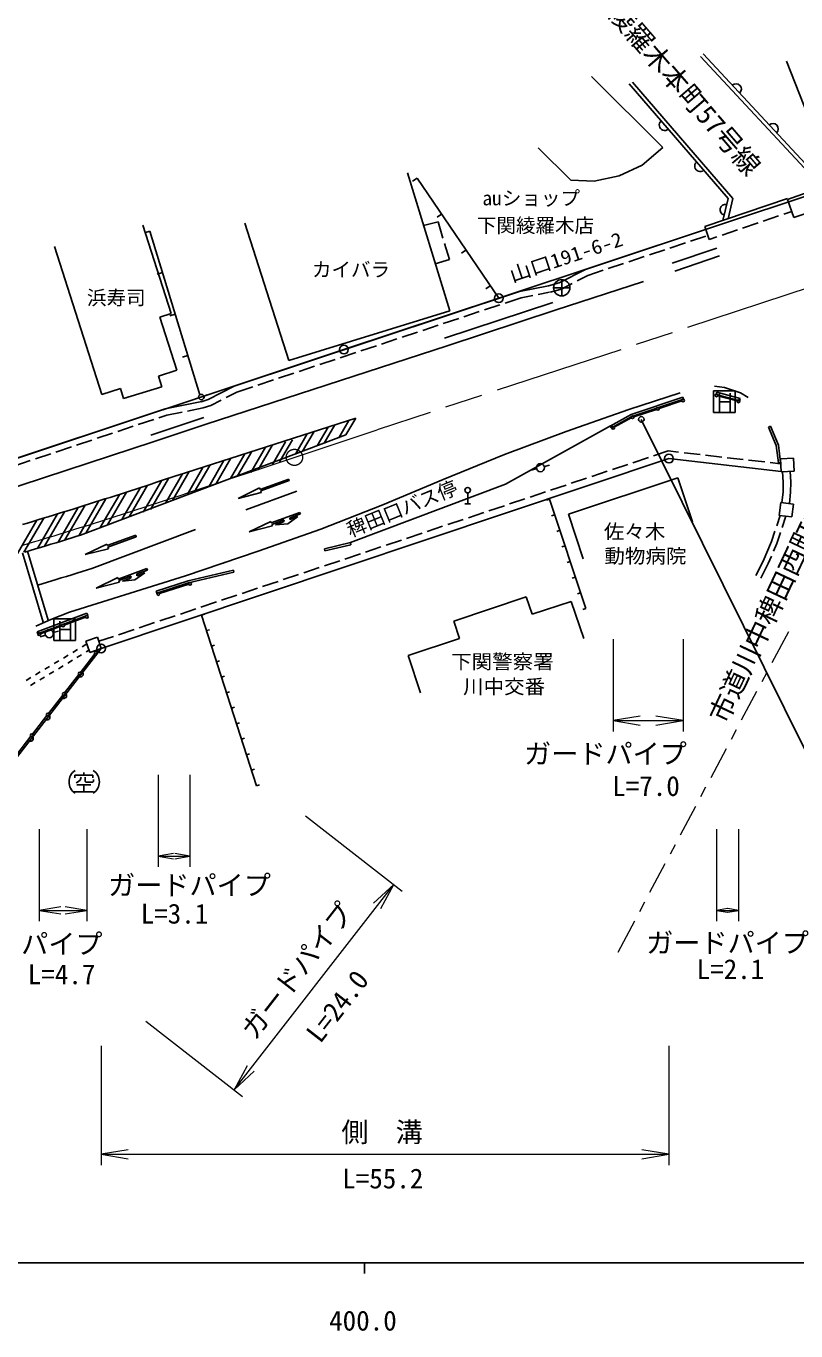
# Model space of a CAD drawing. Units: millimetres, scale not verified. Extents: x 40000 to 680000, y 20000 to 380000.
# Drawn here: x 436792 to 507760, y 198715 to 319050 of the extents above; entities that cross this region are included whole.
import ezdxf
from ezdxf.enums import TextEntityAlignment as Align

# ---------------------------------------------------------------- set-up
doc = ezdxf.new("R2010")
doc.units = ezdxf.units.MM
doc.header["$LTSCALE"] = 1000
doc.linetypes.add('CHAIN', pattern=[18.5, 12, -1.5, 3.5, -1.5])
for name, color, linetype, lineweight in [('M-BGD', 7, 'Continuous', 25), ('M-BMK', 2, 'CHAIN', 13), ('M-BMK-HTXT', 7, 'Continuous', 13), ('M-BMK-ROW', 30, 'Continuous', 25), ('M-BMK-SRVR', 3, 'Continuous', 25), ('M-STR-HTXT', 7, 'Continuous', 13), ('M-STR-STRC', 7, 'Continuous', 25), ('M-TTL-BAND', 7, 'Continuous', 25)]:
    doc.layers.add(name, color=color, linetype=linetype, lineweight=lineweight)
doc.styles.add('ＭＳ ゴシック', font='')
doc.styles.get('ＭＳ ゴシック').set_extended_font_data('MS Gothic')

# ---------------------------------------------------------------- blocks, each defined once
blk = doc.blocks.new('open_arrow')
at = {"color": 0, "linetype": 'Continuous', "lineweight": -2}
blk.add_lwpolyline([(7.5, 1.25), (0, 0), (7.5, -1.25)], dxfattribs=at)

msp = doc.modelspace()

# ---------------------------------------------------------------- linework, layer by layer
at = {"layer": 'M-BGD'}
for p, q in [((509042, 305915), (499217, 316485)), ((509370, 305071), (498973, 316257)), ((506895, 315814), (510653, 306243)), ((495498, 307847), (488911, 314388)), ((501942, 303155), (492707, 313877)), ((487017, 304843), (484008, 307831)), ((495498, 307847), (493584, 306233)), ((493584, 306233), (491473, 305245)), ((475841, 292796), (471960, 305514)), ((472842, 305015), (472428, 304734)), ((472842, 305015), (480363, 293949)), ((489170, 304758), (487017, 304843)), ((491473, 305245), (489170, 304758)), ((506989, 303071), (508793, 303694)), ((499351, 300555), (506971, 303141)), ((501504, 301286), (501942, 303155)), ((507568, 301393), (506989, 303071)), ((456961, 300875), (461001, 288202)), ((473443, 300655), (474774, 300987)), ((475090, 301707), (474677, 301426)), ((474774, 300987), (475221, 299492)), ((502852, 300424), (504273, 300906)), ((504746, 301066), (506167, 301548)), ((506640, 301709), (507372, 301958)), ((509372, 302016), (507568, 301393)), ((447540, 300697), (450154, 292546)), ((448185, 300135), (447707, 299988)), ((448185, 300135), (452809, 285049)), ((499254, 300241), (488350, 296617)), ((499443, 299672), (498047, 299207)), ((499753, 299372), (499351, 300555)), ((500959, 299781), (502379, 300263)), ((439406, 298712), (443778, 285076)), ((475365, 299013), (475813, 297518)), ((497572, 299050), (496149, 298577)), ((496367, 297173), (500471, 298568)), ((499753, 299372), (500485, 299620)), ((475813, 297518), (474518, 297134)), ((477339, 298399), (476925, 298118)), ((493776, 297788), (492353, 297315)), ((495674, 298419), (494251, 297946)), ((449357, 296311), (448879, 296164)), ((488350, 296617), (485923, 295358)), ((488584, 296063), (487584, 295544)), ((489980, 296527), (488584, 296063)), ((491878, 297158), (490455, 296684)), ((479587, 295090), (479174, 294809)), ((484942, 295097), (482280, 294585)), ((485923, 295358), (484942, 295097)), ((487141, 295314), (486141, 294795)), ((482280, 294585), (455971, 285854)), ((482431, 294004), (480945, 293510)), ((483498, 294208), (482431, 294004)), ((485055, 294507), (483989, 294303)), ((486141, 294795), (485097, 294517)), ((449134, 292205), (450154, 292546)), ((450529, 292486), (450051, 292340)), ((461001, 288202), (475841, 292796)), ((475366, 290265), (485340, 293571)), ((478572, 292723), (477148, 292250)), ((480470, 293353), (479047, 292880)), ((450701, 287303), (449134, 292205)), ((474776, 291463), (473352, 290990)), ((476674, 292093), (475250, 291620)), ((470979, 290203), (469556, 289730)), ((472877, 290833), (471454, 290360)), ((467183, 288943), (465759, 288470)), ((469081, 289573), (467657, 289100)), ((451701, 288662), (451223, 288515)), ((463386, 287683), (461963, 287210)), ((465285, 288313), (463861, 287840)), ((448982, 286753), (450701, 287303)), ((449293, 285782), (448982, 286753)), ((459590, 286423), (458166, 285950)), ((461488, 287053), (460065, 286580)), ((443778, 285076), (445503, 285616)), ((445503, 285616), (445784, 284703)), ((445784, 284703), (449293, 285782)), ((455971, 285854), (453580, 284615)), ((456205, 285299), (455230, 284794)), ((457692, 285793), (456205, 285299)), ((500461, 285274), (500409, 285081)), ((500461, 285274), (502621, 284691)), ((452990, 284422), (449611, 283757)), ((452717, 284767), (452420, 284660)), ((453580, 284615), (452923, 284404)), ((453811, 284059), (453106, 283833)), ((453184, 284922), (453475, 285040)), ((454786, 284564), (453811, 284059)), ((492568, 283238), (497329, 284819)), ((492649, 283054), (497392, 284630)), ((495142, 283782), (497234, 284475)), ((497392, 284630), (497329, 284819)), ((500409, 285081), (502568, 284498)), ((500568, 284964), (502346, 284478)), ((502568, 284498), (502621, 284691)), ((449611, 283757), (432469, 278037)), ((448294, 281329), (453182, 282959)), ((449764, 283175), (449032, 282931)), ((451190, 283456), (449764, 283175)), ((453106, 283833), (451680, 283552)), ((490651, 282167), (492568, 283238)), ((490749, 281992), (492649, 283054)), ((491012, 282049), (492585, 282912)), ((492813, 283011), (494905, 283704)), ((446661, 282140), (445238, 281665)), ((448558, 282773), (447135, 282298)), ((483492, 278187), (490653, 282170)), ((490749, 281992), (490651, 282167)), ((505245, 282064), (505430, 282140)), ((505245, 282064), (505955, 280358)), ((505430, 282140), (506150, 280409)), ((442866, 280874), (441443, 280399)), ((444763, 281507), (443341, 281032)), ((506150, 280409), (506343, 278797)), ((439072, 279608), (437649, 279133)), ((440969, 280241), (439546, 279766)), ((494160, 279262), (492737, 278786)), ((495986, 279872), (494634, 279420)), ((496948, 279762), (495986, 279872)), ((498935, 279534), (497445, 279705)), ((500922, 279305), (499431, 279477)), ((502909, 279077), (501418, 279248)), ((505955, 280358), (506145, 278773)), ((507533, 279205), (506333, 279144)), ((507594, 278016), (507533, 279205)), ((437175, 278975), (435752, 278500)), ((496060, 279159), (443716, 261649)), ((480996, 276807), (483492, 278187)), ((483847, 278230), (483366, 278096)), ((484572, 278424), (485056, 278548)), ((490366, 277993), (488944, 277517)), ((492263, 278627), (490841, 278151)), ((506393, 277972), (496060, 279159)), ((504896, 278849), (503405, 279020)), ((506355, 278681), (505392, 278792)), ((506145, 278773), (506343, 278797)), ((506333, 279144), (506394, 277955)), ((506394, 277955), (507594, 278016)), ((507294, 276989), (507230, 277997)), ((466690, 271415), (480996, 276807)), ((496890, 277393), (486789, 274035)), ((488470, 277358), (487047, 276882)), ((496890, 277393), (498236, 273342)), ((506593, 276976), (506532, 277953)), ((506573, 276097), (506593, 276976)), ((507272, 276052), (507294, 276989)), ((477500, 275000), (477500, 276000)), ((484676, 276089), (483254, 275613)), ((486573, 276724), (485150, 276248)), ((506467, 275098), (506573, 276097)), ((507164, 275025), (507272, 276052)), ((477250, 275000), (477750, 275000)), ((480883, 274820), (479460, 274344)), ((482780, 275455), (481357, 274979)), ((485038, 275432), (484753, 275337)), ((485038, 275432), (488391, 265337)), ((506366, 275113), (506218, 273923)), ((507535, 274968), (506366, 275113)), ((507386, 273777), (507535, 274968)), ((477090, 273551), (475667, 273076)), ((478986, 274186), (477564, 273710)), ((485517, 273990), (485232, 273895)), ((486789, 274035), (488161, 269911)), ((505988, 272947), (506303, 273912)), ((506218, 273923), (507386, 273777)), ((506494, 272823), (506829, 273847)), ((473296, 272282), (471874, 271807)), ((475193, 272917), (473770, 272441)), ((485996, 272548), (485711, 272453)), ((505518, 271506), (505833, 272472)), ((506005, 271324), (506339, 272347)), ((464288, 270838), (466690, 271415)), ((464288, 270838), (464334, 270643)), ((464334, 270643), (464288, 270838)), ((464334, 270643), (466737, 271221)), ((466690, 271415), (466737, 271221)), ((469503, 271013), (468080, 270538)), ((471399, 271648), (469977, 271172)), ((486475, 271106), (486190, 271011)), ((504747, 269698), (505518, 271506)), ((505710, 270630), (506005, 271324)), ((454951, 269525), (455081, 269568)), ((465709, 269745), (464287, 269269)), ((467606, 270379), (466184, 269903)), ((486954, 269664), (486669, 269569)), ((504072, 268386), (504747, 269698)), ((505218, 269476), (505514, 270170)), ((451717, 267892), (455906, 268869)), ((451771, 267699), (455951, 268675)), ((455951, 268675), (455906, 268869)), ((461916, 268476), (460493, 268000)), ((463813, 269110), (462390, 268634)), ((504534, 268148), (505218, 269476)), ((448787, 266946), (451717, 267892)), ((448849, 266755), (451771, 267699)), ((449097, 266712), (451782, 267577)), ((458123, 267207), (456700, 266731)), ((460019, 267841), (458597, 267365)), ((487433, 268222), (487148, 268127)), ((448849, 266755), (448787, 266946)), ((456226, 266572), (454803, 266096)), ((482908, 266417), (476210, 264181)), ((483444, 264815), (482908, 266417)), ((487047, 265999), (483444, 264815)), ((488204, 262569), (487047, 265999)), ((487912, 266779), (487627, 266685)), ((437799, 263176), (442404, 264907)), ((441464, 265193), (441470, 265195)), ((442474, 264719), (442404, 264907)), ((452433, 265303), (451010, 264827)), ((454329, 265938), (452907, 265462)), ((452957, 264725), (453243, 264817)), ((488391, 265337), (488106, 265243)), ((437870, 262989), (442474, 264719)), ((438105, 263017), (440075, 263728)), ((440310, 263813), (442280, 264524)), ((448639, 264034), (447217, 263558)), ((450536, 264669), (449113, 264193)), ((458034, 248986), (452957, 264725)), ((476751, 262567), (476210, 264181)), ((437870, 262989), (437799, 263176)), ((438570, 262893), (438096, 262735)), ((439286, 263117), (439766, 263257)), ((442313, 262327), (443365, 262684)), ((443365, 262684), (443716, 261649)), ((444846, 262765), (443494, 262313)), ((446742, 263400), (445320, 262924)), ((453419, 263294), (453704, 263386)), ((476751, 262567), (472028, 261006)), ((443716, 261649), (428129, 241573)), ((441096, 261288), (441524, 261546)), ((443132, 261145), (441813, 259448)), ((441953, 261804), (442394, 262070)), ((442665, 261292), (442313, 262327)), ((442339, 261336), (442595, 261490)), ((443716, 261649), (442665, 261292)), ((453880, 261863), (454166, 261955)), ((438526, 259741), (438954, 259999)), ((439382, 260256), (439811, 260514)), ((439769, 259789), (440198, 260047)), ((440239, 260772), (440668, 261030)), ((440626, 260305), (441054, 260563)), ((441483, 260820), (441911, 261078)), ((454342, 260432), (454628, 260524)), ((472028, 261006), (473164, 257569)), ((436812, 258709), (437241, 258967)), ((437669, 259225), (438097, 259483)), ((438056, 258757), (438484, 259015)), ((438913, 259273), (439341, 259531)), ((441659, 259251), (440340, 257553)), ((454804, 259002), (455089, 259094)), ((437199, 258242), (437627, 258500)), ((455265, 257571), (455551, 257663)), ((440187, 257356), (438867, 255658)), ((438714, 255461), (437395, 253763)), ((455727, 256140), (456012, 256232)), ((456188, 254709), (456474, 254802)), ((437241, 253566), (435922, 251869)), ((456650, 253279), (456935, 253371)), ((457111, 251848), (457397, 251940)), ((457573, 250417), (457858, 250509)), ((441298, 249973), (441298, 249733)), ((442939, 249973), (441298, 249973)), ((441411, 249264), (441533, 249323)), ((441533, 249323), (441767, 249498)), ((441767, 249498), (441879, 249792)), ((442116, 249973), (442116, 250203)), ((442234, 249792), (442234, 249385)), ((442234, 249385), (442296, 249323)), ((442296, 249323), (442936, 249323)), ((442936, 249323), (442998, 249382)), ((442939, 249736), (442939, 249973)), ((442998, 249382), (442998, 249555)), ((441233, 248443), (442996, 248443)), ((442763, 249088), (441471, 249088)), ((442116, 248443), (442116, 249088)), ((458034, 248986), (458320, 249079))]:
    msp.add_line(p, q, dxfattribs=at)
msp.add_lwpolyline([(492403, 313711), (501501, 303148), (501026, 301124)], dxfattribs=at)
for centre, radius in [((452949, 284839), 250), ((497353, 284515), 125), ((500447, 284997), 125), ((502467, 284445), 125), ((492695, 282972), 125), ((495024, 283743), 125), ((490902, 281989), 125), ((484208, 278331), 375), ((477500, 276250), 250), ((451901, 267615), 125), ((448978, 266674), 125), ((440193, 263770), 125), ((442398, 264566), 125), ((437987, 262974), 125), ((438926, 263011), 375), ((443209, 261244), 125), ((441736, 259349), 125), ((440263, 257454), 125), ((438791, 255560), 125), ((437318, 253665), 125)]:
    msp.add_circle(centre, radius, dxfattribs=at)
for centre, radius, start, end in [((502234, 313239), 500, 312.90631, 132.90631), ((495666, 309923), 500, 130.73694, 310.73694), ((505638, 309577), 500, 312.90631, 132.90631), ((498929, 306134), 500, 130.73694, 310.73694), ((501259, 302117), 500, 76.80842, 256.80842), ((441802, 259276), 256, 244.79241, 39.43164), ((440269, 257301), 256, 244.79241, 39.43164), ((438734, 255328), 256, 244.85716, 39.49639), ((437201, 253353), 256, 244.85716, 39.49639), ((442011, 249353), 1264, 123.85503, 236.14497), ((442282, 249353), 1264, 303.85503, 56.14497)]:
    msp.add_arc(centre, radius, start, end, dxfattribs=at)
at = {"layer": 'M-BMK'}
msp.add_line((544326, 306552), (469166, 281827), dxfattribs=at)
msp.add_lwpolyline([(436501, 271186), (436980, 271329), (437459, 271473), (437938, 271618), (438416, 271763), (438895, 271908), (439373, 272055), (439851, 272201), (440329, 272349), (440806, 272497), (441284, 272645), (441761, 272794), (442238, 272944), (442715, 273094), (443192, 273245), (443668, 273396), (444145, 273547), (444621, 273699), (445097, 273852), (445573, 274004), (446049, 274157), (446525, 274311), (447001, 274465), (447477, 274619), (447952, 274774), (448427, 274929), (448903, 275084), (449378, 275240), (449853, 275395), (450328, 275551), (450803, 275708), (451278, 275864), (451753, 276021), (452227, 276178), (452702, 276335), (453177, 276493), (453651, 276650), (454126, 276808), (454600, 276966), (455075, 277124), (455549, 277282), (456023, 277440), (456498, 277598), (456972, 277756), (457446, 277914), (457920, 278073), (469166, 281827)], dxfattribs=at)
msp.add_circle((461528, 279277), 750, dxfattribs=at)
at = {"layer": 'M-BMK-HTXT'}
for p, q in [((507068, 263199), (505543, 260329)), ((505074, 259446), (504604, 258563)), ((504135, 257680), (502727, 255031)), ((502257, 254148), (501788, 253266)), ((501319, 252383), (499911, 249734)), ((499441, 248851), (498972, 247968)), ((498502, 247085), (497094, 244436)), ((496625, 243553), (496155, 242670)), ((495686, 241787), (494278, 239138)), ((493809, 238255), (493339, 237372)), ((492870, 236489), (491345, 233620))]:
    msp.add_line(p, q, dxfattribs=at)
at = {"layer": 'M-BMK-ROW'}
for points in [[(248247, 284712), (282606, 280168), (305492, 277194), (319794, 275549), (320530, 276087), (321766, 275942), (323251, 275767), (323630, 275084), (353031, 271202), (359563, 270440), (365579, 269873), (379951, 269493), (391107, 270042), (400529, 271021), (410468, 272571), (423366, 275447), (432469, 278037), (466093, 289213), (480363, 293949), (509956, 303808), (529640, 310863), (532262, 311805), (547242, 316297), (553826, 318528)], [(496060, 279159), (443716, 261649), (428129, 241573)]]:
    msp.add_lwpolyline(points, dxfattribs=at)
for centre in [(480363, 293949), (466093, 289213), (496060, 279159), (443716, 261649)]:
    msp.add_circle(centre, 400, dxfattribs=at)
at = {"layer": 'M-BMK-SRVR'}
for p, q in [((485422, 294918), (486919, 294918)), ((486171, 295668), (486171, 294169))]:
    msp.add_line(p, q, dxfattribs=at)
msp.add_circle((486171, 294918), 750, dxfattribs=at)
at = {"layer": 'M-STR-HTXT'}
for p, q in [((490902, 262500), (490902, 254000)), ((497353, 262500), (497353, 254000)), ((490902, 255000), (497353, 255000)), ((448978, 250000), (448978, 241500)), ((451901, 250000), (451901, 241500)), ((462546, 246215), (471475, 239275)), ((437987, 245000), (437987, 236500)), ((442398, 245000), (442398, 236500)), ((500447, 245000), (500447, 236500)), ((502467, 245000), (502467, 236500)), ((448978, 242500), (451901, 242500)), ((455959, 220940), (470686, 239889)), ((437987, 237500), (442398, 237500)), ((500447, 237500), (502467, 237500)), ((447819, 227267), (456748, 220327)), ((443716, 225000), (443716, 214000)), ((496060, 225000), (496060, 214000)), ((443716, 215000), (496060, 215000))]:
    msp.add_line(p, q, dxfattribs=at)
at = {"layer": 'M-STR-STRC'}
for p, q in [((496608, 296463), (500713, 297858)), ((485576, 292859), (493711, 295501)), ((475602, 289553), (485576, 292859)), ((475602, 289553), (453388, 282343)), ((497085, 285242), (492366, 283689)), ((502168, 285409), (500168, 285409)), ((500168, 285409), (500168, 283409)), ((501177, 285707), (500263, 285849)), ((500708, 283494), (500708, 285194)), ((502666, 285221), (501177, 285707)), ((501700, 285204), (501700, 283500)), ((502168, 283409), (502168, 285409)), ((503372, 284802), (502666, 285221)), ((500708, 284409), (501700, 284409)), ((450726, 277607), (467184, 282896)), ((467184, 282896), (466283, 281343)), ((492366, 283689), (486580, 281661)), ((500168, 283409), (502168, 283409)), ((448500, 280712), (453388, 282343)), ((463347, 281663), (462286, 279835)), ((464626, 282074), (463618, 280338)), ((465265, 282279), (464284, 280589)), ((466544, 282691), (465617, 281092)), ((486580, 281661), (480909, 279535)), ((493509, 282782), (513130, 243132)), ((440543, 278106), (448500, 280712)), ((466283, 281343), (441794, 272100)), ((459510, 280430), (458179, 278136)), ((460705, 280697), (459502, 278624)), ((461340, 280894), (460164, 278868)), ((462707, 281457), (461620, 279583)), ((455673, 279197), (454292, 276817)), ((456952, 279608), (455624, 277320)), ((457591, 279813), (456291, 277572)), ((458870, 280224), (457517, 277892)), ((480909, 279535), (475252, 277239)), ((434021, 275962), (440543, 278106)), ((453095, 278340), (451627, 275811)), ((453729, 278537), (452294, 276063)), ((455033, 278991), (453626, 276566)), ((449269, 277127), (447592, 274236)), ((447853, 276664), (448328, 276819)), ((449912, 277339), (448253, 274479)), ((448328, 276819), (448802, 276974)), ((448802, 276974), (449276, 277129)), ((449276, 277129), (449750, 277285)), ((451199, 277763), (449629, 275057)), ((449750, 277285), (450224, 277441)), ((450224, 277441), (450698, 277598)), ((451838, 277967), (450295, 275309)), ((450698, 277598), (450726, 277607)), ((458374, 276317), (461005, 277275)), ((458425, 276176), (461056, 277134)), ((461056, 277134), (461005, 277275)), ((475252, 277239), (469669, 274888)), ((445421, 275875), (443634, 272794)), ((444058, 275438), (444533, 275589)), ((446061, 276082), (444300, 273046)), ((444533, 275589), (445008, 275742)), ((445008, 275742), (445482, 275895)), ((445482, 275895), (445956, 276048)), ((447343, 276497), (445632, 273548)), ((445956, 276048), (446431, 276201)), ((447985, 276707), (446298, 273800)), ((446431, 276201), (446905, 276355)), ((446905, 276355), (447379, 276509)), ((447379, 276509), (447853, 276664)), ((456332, 275494), (458322, 276458)), ((456332, 275494), (458476, 276035)), ((461755, 276164), (457063, 274436)), ((458374, 276317), (458322, 276458)), ((458476, 276035), (458425, 276176)), ((441592, 274656), (439740, 271463)), ((440258, 274240), (440734, 274388)), ((442229, 274857), (440373, 271658)), ((440734, 274388), (441209, 274536)), ((441209, 274536), (441684, 274685)), ((443504, 275261), (441642, 272052)), ((441684, 274685), (442159, 274835)), ((442159, 274835), (442634, 274985)), ((444142, 275464), (442301, 272291)), ((442634, 274985), (443109, 275135)), ((443109, 275135), (443584, 275286)), ((443584, 275286), (444058, 275438)), ((469669, 274888), (463952, 272647)), ((437789, 273481), (436012, 270419)), ((436451, 273078), (436927, 273221)), ((438421, 273674), (436591, 270520)), ((436927, 273221), (437403, 273364)), ((437403, 273364), (437880, 273509)), ((439687, 274063), (437844, 270886)), ((437880, 273509), (438356, 273654)), ((438356, 273654), (438831, 273799)), ((440322, 274259), (438475, 271077)), ((438831, 273799), (439307, 273946)), ((439307, 273946), (439783, 274092)), ((439783, 274092), (440258, 274240)), ((457360, 272397), (459345, 273371)), ((459397, 273230), (459345, 273371)), ((459397, 273230), (462024, 274201)), ((459449, 273089), (460575, 273506)), ((459783, 273053), (460533, 273330)), ((460918, 273153), (461846, 273816)), ((461096, 273538), (461846, 273816)), ((461138, 273714), (462076, 274060)), ((462076, 274060), (462024, 274201)), ((441000, 271852), (441478, 272001)), ((441478, 272001), (441794, 272100)), ((452401, 272630), (442853, 269026)), ((444270, 271134), (446901, 272092)), ((446953, 271951), (446901, 272092)), ((457360, 272397), (459501, 272949)), ((463952, 272647), (458199, 270614)), ((459501, 272949), (459449, 273089)), ((459783, 273053), (460918, 273153)), ((437168, 270683), (437648, 270827)), ((437648, 270827), (438127, 270971)), ((438127, 270971), (438607, 271117)), ((438607, 271117), (439086, 271263)), ((439086, 271263), (439564, 271409)), ((439564, 271409), (440043, 271556)), ((440043, 271556), (440521, 271704)), ((440521, 271704), (441000, 271852)), ((442229, 270311), (444219, 271275)), ((442229, 270311), (444373, 270852)), ((444270, 271134), (444219, 271275)), ((446953, 271951), (444322, 270993)), ((444373, 270852), (444322, 270993)), ((438364, 264064), (436450, 270469)), ((436688, 270539), (437168, 270683)), ((438828, 264256), (436929, 270611)), ((458199, 270614), (451499, 268354)), ((440517, 268302), (441000, 268450)), ((451499, 268354), (440797, 264985)), ((441000, 268450), (441482, 268599)), ((441482, 268599), (441964, 268748)), ((441964, 268748), (442445, 268898)), ((442445, 268898), (442853, 269026)), ((445294, 268048), (447920, 269019)), ((446815, 267970), (447743, 268633)), ((446992, 268356), (447743, 268633)), ((447034, 268531), (447972, 268878)), ((447972, 268878), (447920, 269019)), ((437861, 267495), (439551, 268007)), ((439551, 268007), (440035, 268154)), ((440035, 268154), (440517, 268302)), ((443256, 267215), (445242, 268188)), ((443256, 267215), (445398, 267766)), ((445294, 268048), (445242, 268188)), ((445346, 267907), (446471, 268323)), ((445398, 267766), (445346, 267907)), ((445679, 267870), (446430, 268148)), ((445679, 267870), (446815, 267970)), ((440797, 264985), (439059, 264337)), ((439059, 264337), (437703, 263721)), ((441348, 264397), (439348, 264397)), ((439348, 264397), (439348, 262397)), ((439889, 262482), (439889, 264181)), ((440880, 264192), (440880, 262487)), ((441348, 262397), (441348, 264397)), ((439348, 262397), (441348, 262397)), ((439889, 263397), (440880, 263397))]:
    msp.add_line(p, q, dxfattribs=at)
msp.add_circle((493509, 282782), 250, dxfattribs=at)
for centre, radius, start, end in [((461034, 273303), 502, 156.2565, 176.94286), ((461348, 273571), 254, 145.82783, 187.37154), ((447244, 268388), 254, 145.82783, 187.37154), ((446931, 268121), 502, 156.2565, 176.94286)]:
    msp.add_arc(centre, radius, start, end, dxfattribs=at)
at = {"layer": 'M-TTL-BAND'}
for p, q in [((40000, 205000), (579000, 205000)), ((468000, 205000), (468000, 204000))]:
    msp.add_line(p, q, dxfattribs=at)

# ---------------------------------------------------------------- block references
at = {"layer": 'M-STR-HTXT'}
for p, xscale, yscale in [((490902, 255000), 333, 333), ((448978, 242500), 187, 187), ((437987, 237500), 267, 267), ((500447, 237500), 133, 133), ((443716, 215000), 333, 333)]:
    msp.add_blockref('open_arrow', p, dxfattribs=dict(at, xscale=xscale, yscale=yscale))
for p, xscale, yscale, rotation in [((497353, 255000), 333, 333, 180), ((451901, 242500), 187, 187, 180), ((470686, 239889), 333, 333, 232.1), ((442398, 237500), 267, 267, 180), ((502467, 237500), 133, 133, 180), ((455959, 220940), 333, 333, 52.1), ((496060, 215000), 333, 333, 180)]:
    msp.add_blockref('open_arrow', p, dxfattribs=dict(at, xscale=xscale, yscale=yscale, rotation=rotation))

# ---------------------------------------------------------------- texts
at = {"layer": 'M-BGD', "style": 'ＭＳ ゴシック'}
for s, p in [('auショップ', (483356, 303183)), ('下関綾羅木店', (483750, 300665)), ('カイバラ', (466746, 296597))]:
    msp.add_text(s, height=1320, dxfattribs=at).set_placement(p, align=Align.MIDDLE_CENTER)
msp.add_text('浜寿司', height=1320, dxfattribs=at).set_placement((442401, 292945), align=Align.BOTTOM_LEFT)
msp.add_text('稗田口バス停', height=1320, rotation=22.258, dxfattribs=at).set_placement((471435, 274544), align=Align.MIDDLE_CENTER)
at = {"layer": 'M-BGD', "style": 'ＭＳ ゴシック', "width": 1.05}
for s, p in [('佐々木', (490051, 271387)), ('動物病院', (490105, 269122)), ('下関警察署', (475977, 259382)), ('川中交番', (477079, 257081))]:
    msp.add_text(s, height=1320, dxfattribs=at).set_placement(p, align=Align.BOTTOM_LEFT)
at = {"layer": 'M-BMK-HTXT', "style": 'ＭＳ ゴシック'}
for s, rotation, p in [('市道川中綾羅木本町57号線', 310.737, (484427, 328399)), ('市道川中稗田西町1号線', 64.732, (500500, 255000))]:
    msp.add_text(s, height=1833, rotation=rotation, dxfattribs=at).set_placement(p, align=Align.MIDDLE_LEFT)
at = {"layer": 'M-BMK-SRVR', "style": 'ＭＳ ゴシック', "width": 1.1}
msp.add_text('山口191-6-2', height=1320, rotation=18.46, dxfattribs=at).set_placement((481743, 295026), align=Align.BOTTOM_LEFT)
at = {"layer": 'M-STR-HTXT', "style": 'ＭＳ ゴシック'}
for s, p in [('ガードパイプ', (490200, 251945)), ('ガードパイプ', (451855, 239825)), ('ガードパイプ', (436334, 234409)), ('ガードパイプ', (501461, 234509)), ('側\u3000溝', (469610, 217052))]:
    msp.add_text(s, height=1833, dxfattribs=at).set_placement(p, align=Align.MIDDLE_CENTER)
for s, p in [('L=7.0', (493942, 247498)), ('L=3.1', (450468, 235730)), ('L=4.7', (440062, 230134)), ('L=2.1', (501725, 230612)), ('L=55.2', (469676, 211306))]:
    msp.add_text(s, height=1833, dxfattribs=at).set_placement(p, align=Align.BOTTOM_CENTER)
msp.add_text('ガードパイプ', height=1833, rotation=52.145, dxfattribs=at).set_placement((461768, 231937), align=Align.MIDDLE_CENTER)
msp.add_text('L=24.0', height=1833, rotation=52.145, dxfattribs=at).set_placement((466635, 227758), align=Align.BOTTOM_CENTER)
at = {"layer": 'M-TTL-BAND', "style": 'ＭＳ ゴシック'}
msp.add_text('400.0', height=1833, dxfattribs=at).set_placement((467844, 198195), align=Align.BOTTOM_CENTER)

doc.saveas('drawing.dxf')
